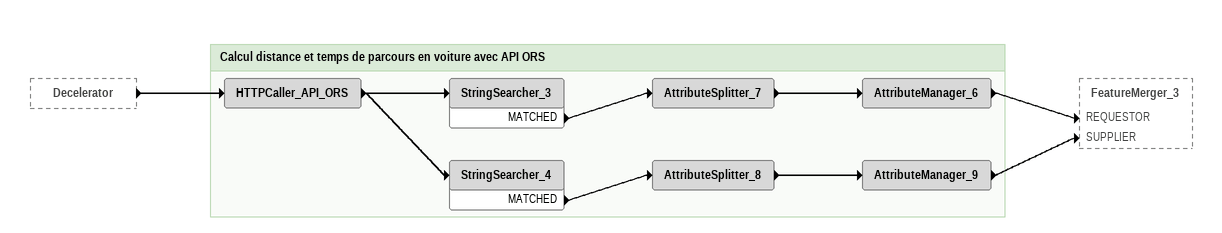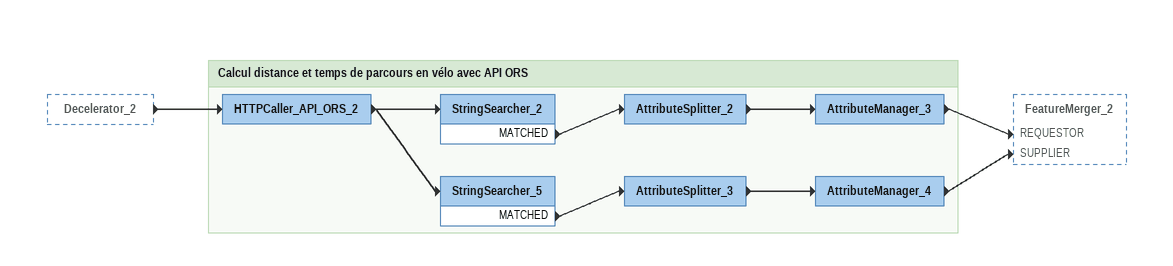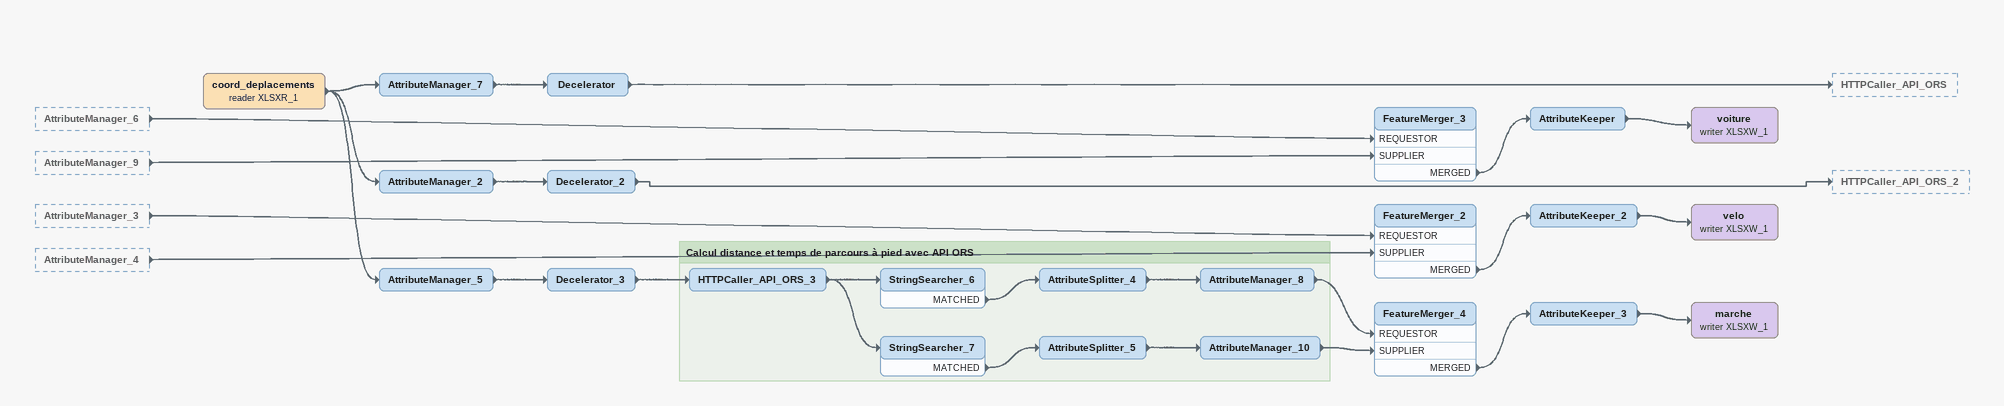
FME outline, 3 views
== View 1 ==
Decelerator [outside]
    -> HTTPCaller_API_ORS

Bookmark: Calcul distance et temps de parcours en voiture avec API ORS
HTTPCaller_API_ORS
    -> StringSearcher_3
    -> StringSearcher_4
StringSearcher_3
    MATCHED -> AttributeSplitter_7
AttributeSplitter_7
    -> AttributeManager_6
AttributeManager_6
    -> FeatureMerger_3 [REQUESTOR]
StringSearcher_4
    MATCHED -> AttributeSplitter_8
AttributeSplitter_8
    -> AttributeManager_9
AttributeManager_9
    -> FeatureMerger_3 [SUPPLIER]

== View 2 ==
Decelerator_2 [outside]
    -> HTTPCaller_API_ORS_2

Bookmark: Calcul distance et temps de parcours en vélo avec API ORS
HTTPCaller_API_ORS_2
    -> StringSearcher_2
    -> StringSearcher_5
StringSearcher_2
    MATCHED -> AttributeSplitter_2
AttributeSplitter_2
    -> AttributeManager_3
AttributeManager_3
    -> FeatureMerger_2 [REQUESTOR]
StringSearcher_5
    MATCHED -> AttributeSplitter_3
AttributeSplitter_3
    -> AttributeManager_4
AttributeManager_4
    -> FeatureMerger_2 [SUPPLIER]

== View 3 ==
AttributeManager_6 [outside]
    -> FeatureMerger_3 [REQUESTOR]
AttributeManager_9 [outside]
    -> FeatureMerger_3 [SUPPLIER]
AttributeManager_3 [outside]
    -> FeatureMerger_2 [REQUESTOR]
AttributeManager_4 [outside]
    -> FeatureMerger_2 [SUPPLIER]
coord_deplacements (reader XLSXR_1)
    -> AttributeManager_7
    -> AttributeManager_2
    -> AttributeManager_5
AttributeManager_7
    -> Decelerator
Decelerator
    -> HTTPCaller_API_ORS
FeatureMerger_3
    MERGED -> AttributeKeeper
AttributeKeeper
    -> voiture (writer XLSXW_1)
voiture (writer XLSXW_1)
AttributeManager_2
    -> Decelerator_2
Decelerator_2
    -> HTTPCaller_API_ORS_2
FeatureMerger_2
    MERGED -> AttributeKeeper_2
AttributeKeeper_2
    -> velo (writer XLSXW_1)
velo (writer XLSXW_1)
AttributeManager_5
    -> Decelerator_3
Decelerator_3
    -> HTTPCaller_API_ORS_3
FeatureMerger_4
    MERGED -> AttributeKeeper_3
AttributeKeeper_3
    -> marche (writer XLSXW_1)
marche (writer XLSXW_1)

Bookmark: Calcul distance et temps de parcours à pied avec API ORS
HTTPCaller_API_ORS_3
    -> StringSearcher_6
    -> StringSearcher_7
StringSearcher_6
    MATCHED -> AttributeSplitter_4
AttributeSplitter_4
    -> AttributeManager_8
AttributeManager_8
    -> FeatureMerger_4 [REQUESTOR]
StringSearcher_7
    MATCHED -> AttributeSplitter_5
AttributeSplitter_5
    -> AttributeManager_10
AttributeManager_10
    -> FeatureMerger_4 [SUPPLIER]
